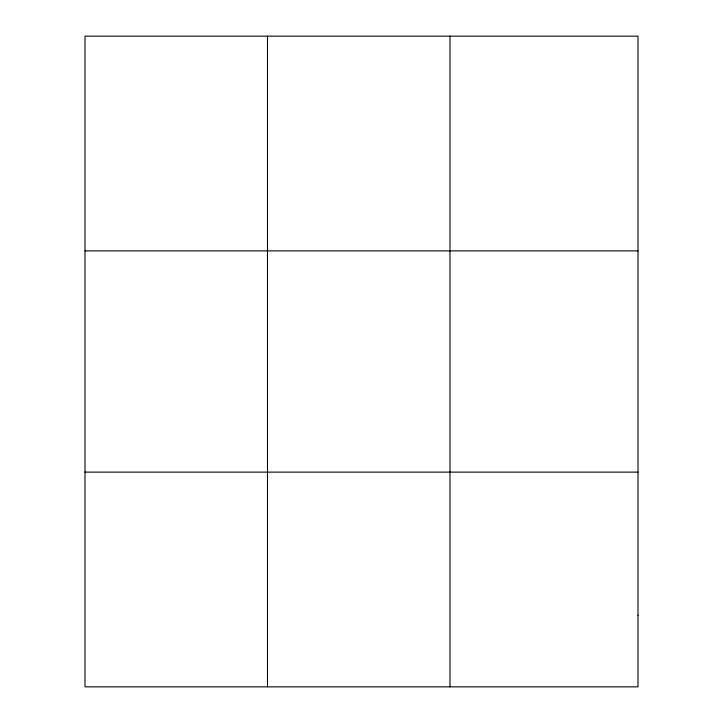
<?xml version="1.0" encoding="UTF-8"?>
<svg xmlns="http://www.w3.org/2000/svg" width="723" height="723" viewBox="0 0 723 723"><rect width="100%" height="100%" fill="white"/><g stroke="black" fill="none" stroke-linecap="round" stroke-linejoin="round"><path stroke-width="1.08" d="M267.492 686.85L267.492 36.15M449.986 686.85L449.986 36.15M84.998 250.881L638.002 250.881M84.998 472.119L638.002 472.119M638.002 615.273L638.002 686.85L84.998 686.85L84.998 36.15L638.002 36.15L638.002 615.273"/></g></svg>
